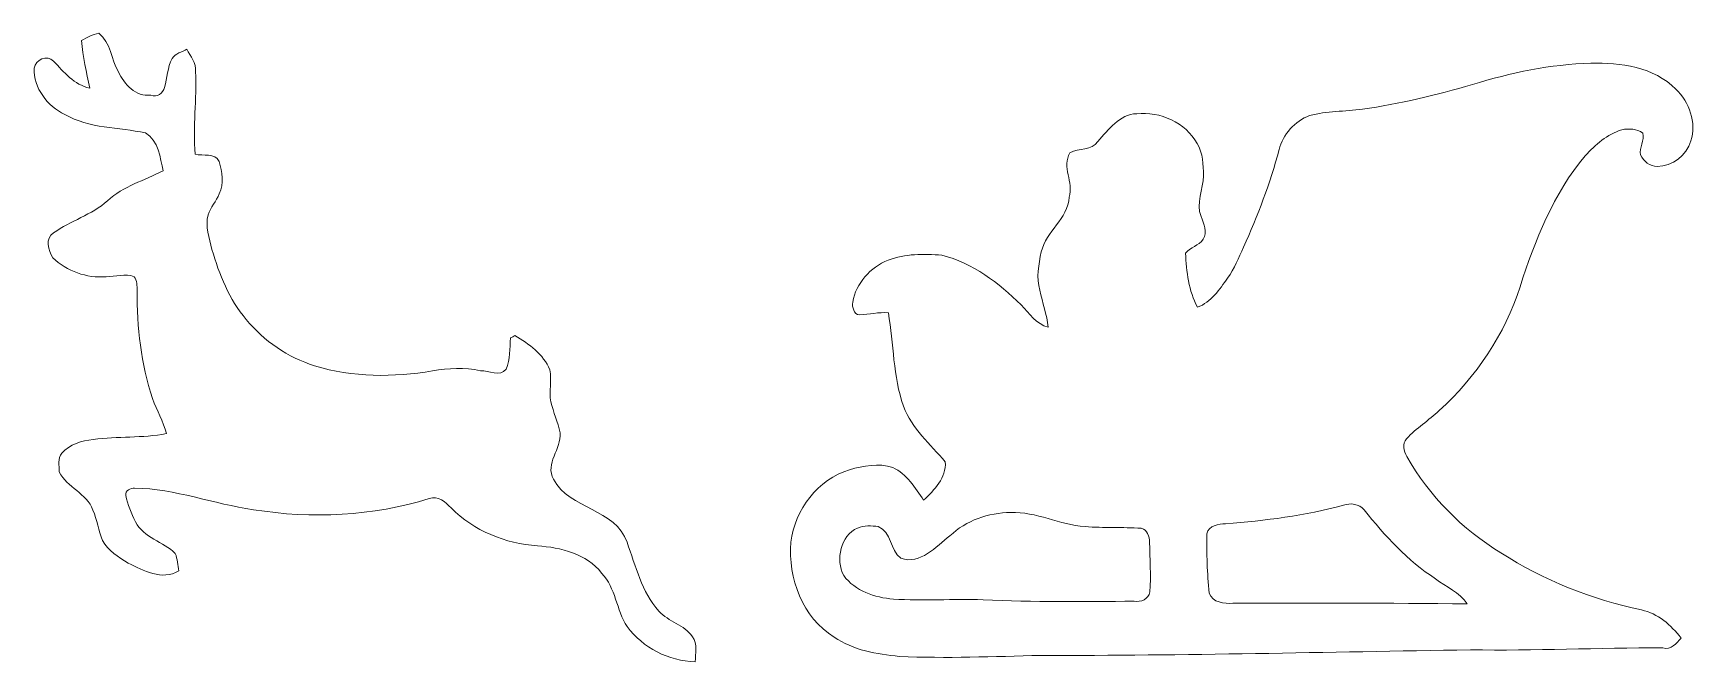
# Model space of a CAD drawing. Header units: centimetres. Extents: x -16.3 to 16.4, y -6.2 to 6.2.
import ezdxf

# ---------------------------------------------------------------- set-up
doc = ezdxf.new("R2010")
doc.units = ezdxf.units.CM
doc.header["$MEASUREMENT"] = 0
doc.layers.add('Layer 1', color=7, linetype='Continuous')

msp = doc.modelspace()

# ---------------------------------------------------------------- linework, layer by layer
at = {"layer": 'Layer 1', "color": 251, "lineweight": 9}
for points, knots in [([(-15.34586, 6.03021), (-15.23862, 6.09018), (-15.12855, 6.14698), (-15.00684, 6.17308), (-15.00684, 6.17308), (-14.77013, 5.98611), (-14.76589, 5.66261), (-14.62373, 5.41602), (-14.62373, 5.41602), (-14.50625, 5.17543), (-14.28576, 4.91825), (-13.98661, 4.95776), (-13.98661, 4.95776), (-13.85573, 4.89744), (-13.75236, 5.00151), (-13.71709, 5.10734), (-13.71709, 5.10734), (-13.66029, 5.29502), (-13.66417, 5.50069), (-13.56857, 5.67567), (-13.56857, 5.67567), (-13.51106, 5.78115), (-13.37031, 5.80196), (-13.27929, 5.86017), (-13.27929, 5.86017), (-13.20944, 5.71976), (-13.09338, 5.58924), (-13.11101, 5.41884), (-13.11101, 5.41884), (-13.08103, 4.87839), (-13.16428, 4.33687), (-13.11701, 3.79677), (-13.11701, 3.79677), (-12.96179, 3.75479), (-12.72225, 3.83593), (-12.64711, 3.65354), (-12.64711, 3.65354), (-12.57761, 3.45176), (-12.55327, 3.21716), (-12.64358, 3.01749), (-12.64358, 3.01749), (-12.70497, 2.87461), (-12.81151, 2.75431), (-12.86372, 2.60721), (-12.86372, 2.60721), (-12.9191, 2.3779), (-12.84537, 2.14683), (-12.78716, 1.92634), (-12.78716, 1.92634), (-12.64323, 1.43669), (-12.45449, 0.9428), (-12.11477, 0.55298), (-12.11477, 0.55298), (-11.76693, 0.12753), (-11.29738, -0.19526), (-10.7728, -0.36036), (-10.7728, -0.36036), (-10.02633, -0.59178), (-9.22411, -0.58685), (-8.45823, -0.45914), (-8.45823, -0.45914), (-8.14673, -0.40869), (-7.82605, -0.3907), (-7.5149, -0.45526), (-7.5149, -0.45526), (-7.35615, -0.45596), (-7.13566, -0.57697), (-7.01325, -0.42598), (-7.01325, -0.42598), (-6.93176, -0.23336), (-6.94269, -0.01676), (-6.92823, 0.1875), (-6.92823, 0.1875), (-6.90671, 0.1995), (-6.86403, 0.22419), (-6.84286, 0.23654), (-6.84286, 0.23654), (-6.56804, 0.06826), (-6.28159, -0.12718), (-6.15882, -0.44009), (-6.15882, -0.44009), (-6.11226, -0.64541), (-6.1747, -0.85919), (-6.13977, -1.06556), (-6.13977, -1.06556), (-6.08686, -1.27123), (-5.99549, -1.46526), (-5.95492, -1.67516), (-5.95492, -1.67516), (-5.92458, -1.9902), (-6.26113, -2.27983), (-6.08227, -2.58921), (-6.08227, -2.58921), (-5.77147, -3.18541), (-4.86483, -3.15789), (-4.64117, -3.82711), (-4.64117, -3.82711), (-4.47184, -4.29207), (-4.35542, -4.79901), (-4.01676, -5.17931), (-4.01676, -5.17931), (-3.82626, -5.38533), (-3.51828, -5.44742), (-3.35494, -5.68237), (-3.35494, -5.68237), (-3.25299, -5.82665), (-3.29638, -6.00869), (-3.3052, -6.17308), (-3.3052, -6.17308), (-3.82308, -6.15791), (-4.33038, -5.90038), (-4.63835, -5.48269), (-4.63835, -5.48269), (-4.85637, -5.15532), (-4.85919, -4.72246), (-5.14035, -4.43248), (-5.14035, -4.43248), (-5.43669, -4.04865), (-5.94081, -3.92977), (-6.40048, -3.89555), (-6.40048, -3.89555), (-7.02736, -3.85321), (-7.64896, -3.60168), (-8.0931, -3.15189), (-8.0931, -3.15189), (-8.20423, -3.039), (-8.34993, -2.90213), (-8.52208, -2.9688), (-8.52208, -2.9688), (-9.63439, -3.31276), (-10.82678, -3.37097), (-11.97436, -3.18611), (-11.97436, -3.18611), (-12.75683, -3.07534), (-13.50824, -2.77266), (-14.30446, -2.76278), (-14.30446, -2.76278), (-14.38172, -2.76066), (-14.50025, -2.81005), (-14.4745, -2.90495), (-14.4745, -2.90495), (-14.44769, -3.08733), (-14.36267, -3.25596), (-14.2907, -3.42424), (-14.2907, -3.42424), (-14.1256, -3.73786), (-13.74425, -3.80947), (-13.50648, -4.04618), (-13.50648, -4.04618), (-13.46238, -4.15449), (-13.46097, -4.27514), (-13.4398, -4.39014), (-13.4398, -4.39014), (-13.76542, -4.581), (-14.13548, -4.38697), (-14.43217, -4.23316), (-14.43217, -4.23316), (-14.61843, -4.11427), (-14.83045, -3.99679), (-14.93593, -3.79254), (-14.93593, -3.79254), (-15.01496, -3.5971), (-15.03894, -3.38473), (-15.12396, -3.19211), (-15.12396, -3.19211), (-15.24497, -2.86403), (-15.6302, -2.75149), (-15.78331, -2.44316), (-15.78331, -2.44316), (-15.78436, -2.32428), (-15.81753, -2.17752), (-15.73392, -2.07557), (-15.73392, -2.07557), (-15.58187, -1.89671), (-15.34057, -1.82933), (-15.1155, -1.80851), (-15.1155, -1.80851), (-14.6396, -1.73972), (-14.15171, -1.78276), (-13.67934, -1.69175), (-13.67934, -1.69175), (-13.7446, -1.45291), (-13.86596, -1.23525), (-13.95345, -1.00489), (-13.95345, -1.00489), (-14.17605, -0.32191), (-14.26848, 0.39987), (-14.25613, 1.11707), (-14.25613, 1.11707), (-14.25825, 1.20985), (-14.25789, 1.3111), (-14.31152, 1.39118), (-14.31152, 1.39118), (-14.48755, 1.46244), (-14.68264, 1.38554), (-14.86397, 1.39047), (-14.86397, 1.39047), (-15.24708, 1.35731), (-15.63514, 1.50125), (-15.91313, 1.76195), (-15.91313, 1.76195), (-15.99356, 1.90694), (-16.07258, 2.14507), (-15.89725, 2.2509), (-15.89725, 2.2509), (-15.56317, 2.49291), (-15.14689, 2.60086), (-14.83751, 2.88343), (-14.83751, 2.88343), (-14.52354, 3.16812), (-14.11537, 3.28242), (-13.74637, 3.46904), (-13.74637, 3.46904), (-13.80246, 3.72692), (-13.83738, 4.07123), (-14.09138, 4.21446), (-14.09138, 4.21446), (-14.61914, 4.32806), (-15.19417, 4.29948), (-15.67641, 4.57641), (-15.67641, 4.57641), (-16.01438, 4.74363), (-16.29413, 5.09464), (-16.27437, 5.48658), (-16.27437, 5.48658), (-16.25321, 5.65556), (-16.02002, 5.76174), (-15.89619, 5.62628), (-15.89619, 5.62628), (-15.69511, 5.40861), (-15.49473, 5.16026), (-15.18711, 5.09605), (-15.18711, 5.09605), (-15.25132, 5.40544), (-15.32081, 5.71447), (-15.34586, 6.03021)], [0, 0, 0, 0, 0.01666667, 0.01666667, 0.01666667, 0.01666667, 0.03333333, 0.03333333, 0.03333333, 0.03333333, 0.05, 0.05, 0.05, 0.05, 0.06666667, 0.06666667, 0.06666667, 0.06666667, 0.08333333, 0.08333333, 0.08333333, 0.08333333, 0.1, 0.1, 0.1, 0.1, 0.11666667, 0.11666667, 0.11666667, 0.11666667, 0.13333333, 0.13333333, 0.13333333, 0.13333333, 0.15, 0.15, 0.15, 0.15, 0.16666667, 0.16666667, 0.16666667, 0.16666667, 0.18333333, 0.18333333, 0.18333333, 0.18333333, 0.2, 0.2, 0.2, 0.2, 0.21666667, 0.21666667, 0.21666667, 0.21666667, 0.23333333, 0.23333333, 0.23333333, 0.23333333, 0.25, 0.25, 0.25, 0.25, 0.26666667, 0.26666667, 0.26666667, 0.26666667, 0.28333333, 0.28333333, 0.28333333, 0.28333333, 0.3, 0.3, 0.3, 0.3, 0.31666667, 0.31666667, 0.31666667, 0.31666667, 0.33333333, 0.33333333, 0.33333333, 0.33333333, 0.35, 0.35, 0.35, 0.35, 0.36666667, 0.36666667, 0.36666667, 0.36666667, 0.38333333, 0.38333333, 0.38333333, 0.38333333, 0.4, 0.4, 0.4, 0.4, 0.41666667, 0.41666667, 0.41666667, 0.41666667, 0.43333333, 0.43333333, 0.43333333, 0.43333333, 0.45, 0.45, 0.45, 0.45, 0.46666667, 0.46666667, 0.46666667, 0.46666667, 0.48333333, 0.48333333, 0.48333333, 0.48333333, 0.5, 0.5, 0.5, 0.5, 0.51666667, 0.51666667, 0.51666667, 0.51666667, 0.53333333, 0.53333333, 0.53333333, 0.53333333, 0.55, 0.55, 0.55, 0.55, 0.56666667, 0.56666667, 0.56666667, 0.56666667, 0.58333333, 0.58333333, 0.58333333, 0.58333333, 0.6, 0.6, 0.6, 0.6, 0.61666667, 0.61666667, 0.61666667, 0.61666667, 0.63333333, 0.63333333, 0.63333333, 0.63333333, 0.65, 0.65, 0.65, 0.65, 0.66666667, 0.66666667, 0.66666667, 0.66666667, 0.68333333, 0.68333333, 0.68333333, 0.68333333, 0.7, 0.7, 0.7, 0.7, 0.71666667, 0.71666667, 0.71666667, 0.71666667, 0.73333333, 0.73333333, 0.73333333, 0.73333333, 0.75, 0.75, 0.75, 0.75, 0.76666667, 0.76666667, 0.76666667, 0.76666667, 0.78333333, 0.78333333, 0.78333333, 0.78333333, 0.8, 0.8, 0.8, 0.8, 0.81666667, 0.81666667, 0.81666667, 0.81666667, 0.83333333, 0.83333333, 0.83333333, 0.83333333, 0.85, 0.85, 0.85, 0.85, 0.86666667, 0.86666667, 0.86666667, 0.86666667, 0.88333333, 0.88333333, 0.88333333, 0.88333333, 0.9, 0.9, 0.9, 0.9, 0.91666667, 0.91666667, 0.91666667, 0.91666667, 0.93333333, 0.93333333, 0.93333333, 0.93333333, 0.95, 0.95, 0.95, 0.95, 0.96666667, 0.96666667, 0.96666667, 0.96666667, 1, 1, 1, 1]), ([(11.94785, 5.16555), (12.70244, 5.39944), (13.48137, 5.56172), (14.27301, 5.58465), (14.27301, 5.58465), (14.85756, 5.60229), (15.50632, 5.50845), (15.93953, 5.07594), (15.93953, 5.07594), (16.20588, 4.81912), (16.35087, 4.41837), (16.23516, 4.05642), (16.23516, 4.05642), (16.15049, 3.76961), (15.8718, 3.565), (15.57687, 3.5523), (15.57687, 3.5523), (15.43753, 3.56076), (15.30453, 3.65778), (15.24738, 3.78266), (15.24738, 3.78266), (15.21457, 3.92801), (15.33487, 4.06665), (15.29112, 4.21199), (15.29112, 4.21199), (15.17682, 4.29701), (15.01878, 4.30266), (14.88331, 4.27867), (14.88331, 4.27867), (14.59651, 4.18765), (14.3612, 3.98374), (14.16118, 3.76608), (14.16118, 3.76608), (13.53958, 3.02278), (13.17657, 2.10697), (12.88342, 1.19433), (12.88342, 1.19433), (12.58567, 0.26088), (12.02299, -0.58085), (11.29803, -1.23737), (11.29803, -1.23737), (11.09307, -1.43351), (10.84648, -1.58238), (10.65527, -1.79335), (10.65527, -1.79335), (10.56426, -1.88542), (10.60624, -2.03747), (10.66092, -2.13977), (10.66092, -2.13977), (11.09766, -2.91765), (11.74818, -3.57064), (12.50806, -4.0356), (12.50806, -4.0356), (13.34908, -4.57218), (14.28959, -4.95071), (15.26572, -5.15567), (15.26572, -5.15567), (15.59063, -5.22164), (15.84675, -5.452), (16.04395, -5.70812), (16.04395, -5.70812), (15.95082, -5.81078), (15.85028, -5.9473), (15.68412, -5.90003), (15.68412, -5.90003), (14.42506, -5.89686), (13.1674, -5.95894), (11.90834, -5.93919), (11.90834, -5.93919), (9.09811, -5.98082), (6.28788, -6.05631), (3.47695, -6.04749), (3.47695, -6.04749), (2.55197, -6.07183), (1.62592, -6.10993), (0.70094, -6.06795), (0.70094, -6.06795), (0.25785, -6.02527), (-0.20288, -5.94624), (-0.57647, -5.68801), (-0.57647, -5.68801), (-1.20476, -5.30983), (-1.48099, -4.52808), (-1.42525, -3.82252), (-1.42525, -3.82252), (-1.34658, -3.18752), (-0.89714, -2.58674), (-0.27378, -2.40118), (-0.27378, -2.40118), (-0.00214, -2.32322), (0.2956, -2.26748), (0.57253, -2.35567), (0.57253, -2.35567), (0.84876, -2.4855), (1.0128, -2.75678), (1.17966, -2.99808), (1.17966, -2.99808), (1.38992, -2.79911), (1.62451, -2.55781), (1.60441, -2.24631), (1.60441, -2.24631), (1.31125, -1.89847), (0.94577, -1.59403), (0.78314, -1.15411), (0.78314, -1.15411), (0.57606, -0.56427), (0.5937, 0.07109), (0.48681, 0.68069), (0.48681, 0.68069), (0.29736, 0.70185), (0.1118, 0.64576), (-0.07658, 0.64329), (-0.07658, 0.64329), (-0.19547, 0.64788), (-0.2251, 0.79499), (-0.21346, 0.89059), (-0.21346, 0.89059), (-0.1489, 1.2603), (0.13544, 1.57709), (0.48046, 1.71468), (0.48046, 1.71468), (0.81313, 1.84767), (1.18389, 1.83497), (1.53491, 1.81381), (1.53491, 1.81381), (2.14345, 1.66141), (2.65392, 1.27053), (3.09101, 0.8352), (3.09101, 0.8352), (3.25541, 0.67645), (3.38876, 0.45632), (3.62265, 0.39705), (3.62265, 0.39705), (3.59866, 0.64576), (3.51046, 0.88036), (3.45896, 1.12342), (3.45896, 1.12342), (3.38805, 1.37213), (3.43532, 1.63283), (3.48824, 1.87978), (3.48824, 1.87978), (3.57855, 2.28582), (4.00894, 2.52183), (4.03751, 2.95399), (4.03751, 2.95399), (4.12536, 3.24362), (3.88441, 3.54842), (4.05127, 3.82252), (4.05127, 3.82252), (4.22131, 3.93259), (4.48166, 3.85181), (4.59702, 4.04936), (4.59702, 4.04936), (4.8108, 4.27479), (5.01859, 4.58064), (5.36078, 4.59264), (5.36078, 4.59264), (5.81975, 4.63885), (6.31999, 4.42154), (6.54506, 4.00632), (6.54506, 4.00632), (6.66253, 3.82006), (6.66818, 3.58793), (6.67206, 3.37414), (6.67206, 3.37414), (6.66782, 3.10709), (6.51507, 2.83404), (6.62479, 2.57122), (6.62479, 2.57122), (6.67276, 2.43329), (6.75919, 2.26148), (6.66571, 2.12566), (6.66571, 2.12566), (6.58245, 1.9969), (6.40783, 1.97326), (6.31928, 1.85085), (6.31928, 1.85085), (6.33586, 1.49066), (6.38172, 1.11566), (6.55141, 0.79146), (6.55141, 0.79146), (6.82375, 0.88812), (6.98391, 1.14106), (7.14372, 1.36366), (7.14372, 1.36366), (7.28166, 1.54711), (7.35927, 1.76407), (7.45628, 1.96938), (7.45628, 1.96938), (7.73639, 2.58992), (7.98086, 3.22774), (8.15372, 3.88744), (8.15372, 3.88744), (8.23663, 4.18447), (8.45888, 4.45259), (8.75451, 4.55454), (8.75451, 4.55454), (9.0907, 4.65226), (9.44595, 4.63144), (9.79026, 4.6826), (9.79026, 4.6826), (10.52122, 4.78349), (11.24088, 4.95635), (11.94785, 5.16555), (11.94785, 5.16555), (11.94785, 5.16555), (11.94785, 5.16555), (11.94785, 5.16555)], [0, 0, 0, 0, 0.01886792, 0.01886792, 0.01886792, 0.01886792, 0.03773585, 0.03773585, 0.03773585, 0.03773585, 0.05660377, 0.05660377, 0.05660377, 0.05660377, 0.0754717, 0.0754717, 0.0754717, 0.0754717, 0.09433962, 0.09433962, 0.09433962, 0.09433962, 0.11320755, 0.11320755, 0.11320755, 0.11320755, 0.13207547, 0.13207547, 0.13207547, 0.13207547, 0.1509434, 0.1509434, 0.1509434, 0.1509434, 0.16981132, 0.16981132, 0.16981132, 0.16981132, 0.18867925, 0.18867925, 0.18867925, 0.18867925, 0.20754717, 0.20754717, 0.20754717, 0.20754717, 0.22641509, 0.22641509, 0.22641509, 0.22641509, 0.24528302, 0.24528302, 0.24528302, 0.24528302, 0.26415094, 0.26415094, 0.26415094, 0.26415094, 0.28301887, 0.28301887, 0.28301887, 0.28301887, 0.30188679, 0.30188679, 0.30188679, 0.30188679, 0.32075472, 0.32075472, 0.32075472, 0.32075472, 0.33962264, 0.33962264, 0.33962264, 0.33962264, 0.35849057, 0.35849057, 0.35849057, 0.35849057, 0.37735849, 0.37735849, 0.37735849, 0.37735849, 0.39622642, 0.39622642, 0.39622642, 0.39622642, 0.41509434, 0.41509434, 0.41509434, 0.41509434, 0.43396226, 0.43396226, 0.43396226, 0.43396226, 0.45283019, 0.45283019, 0.45283019, 0.45283019, 0.47169811, 0.47169811, 0.47169811, 0.47169811, 0.49056604, 0.49056604, 0.49056604, 0.49056604, 0.50943396, 0.50943396, 0.50943396, 0.50943396, 0.52830189, 0.52830189, 0.52830189, 0.52830189, 0.54716981, 0.54716981, 0.54716981, 0.54716981, 0.56603774, 0.56603774, 0.56603774, 0.56603774, 0.58490566, 0.58490566, 0.58490566, 0.58490566, 0.60377358, 0.60377358, 0.60377358, 0.60377358, 0.62264151, 0.62264151, 0.62264151, 0.62264151, 0.64150943, 0.64150943, 0.64150943, 0.64150943, 0.66037736, 0.66037736, 0.66037736, 0.66037736, 0.67924528, 0.67924528, 0.67924528, 0.67924528, 0.69811321, 0.69811321, 0.69811321, 0.69811321, 0.71698113, 0.71698113, 0.71698113, 0.71698113, 0.73584906, 0.73584906, 0.73584906, 0.73584906, 0.75471698, 0.75471698, 0.75471698, 0.75471698, 0.77358491, 0.77358491, 0.77358491, 0.77358491, 0.79245283, 0.79245283, 0.79245283, 0.79245283, 0.81132075, 0.81132075, 0.81132075, 0.81132075, 0.83018868, 0.83018868, 0.83018868, 0.83018868, 0.8490566, 0.8490566, 0.8490566, 0.8490566, 0.86792453, 0.86792453, 0.86792453, 0.86792453, 0.88679245, 0.88679245, 0.88679245, 0.88679245, 0.90566038, 0.90566038, 0.90566038, 0.90566038, 0.9245283, 0.9245283, 0.9245283, 0.9245283, 0.94339623, 0.94339623, 0.94339623, 0.94339623, 0.96226415, 0.96226415, 0.96226415, 0.96226415, 1, 1, 1, 1]), ([(2.88781, -3.23938), (2.45001, -3.24573), (2.01398, -3.3939), (1.69507, -3.70046), (1.69507, -3.70046), (1.41884, -3.90366), (1.1151, -4.27655), (0.72916, -4.13861), (0.72916, -4.13861), (0.51644, -3.98374), (0.54925, -3.62073), (0.28854, -3.51702), (0.28854, -3.51702), (0.15555, -3.50608), (0.00844, -3.48703), (-0.11574, -3.547), (-0.11574, -3.547), (-0.46076, -3.69094), (-0.54824, -4.16966), (-0.38985, -4.48081), (-0.38985, -4.48081), (-0.16513, -4.78384), (0.22257, -4.91261), (0.58488, -4.94295), (0.58488, -4.94295), (1.1719, -4.97223), (1.76033, -4.94083), (2.34806, -4.95529), (2.34806, -4.95529), (3.33513, -5.0008), (4.32432, -4.99727), (5.3121, -4.9821), (5.3121, -4.9821), (5.43839, -5.00962), (5.60102, -4.94083), (5.61619, -4.80113), (5.61619, -4.80113), (5.64477, -4.47622), (5.61937, -4.1492), (5.61302, -3.82323), (5.61302, -3.82323), (5.60984, -3.71528), (5.56822, -3.57805), (5.44968, -3.55088), (5.44968, -3.55088), (5.08244, -3.5276), (4.71379, -3.54665), (4.3469, -3.51843), (4.3469, -3.51843), (3.84807, -3.48668), (3.39405, -3.2221), (2.88781, -3.23938)], [0, 0, 0, 0, 0.07142857, 0.07142857, 0.07142857, 0.07142857, 0.14285714, 0.14285714, 0.14285714, 0.14285714, 0.21428571, 0.21428571, 0.21428571, 0.21428571, 0.28571429, 0.28571429, 0.28571429, 0.28571429, 0.35714286, 0.35714286, 0.35714286, 0.35714286, 0.42857143, 0.42857143, 0.42857143, 0.42857143, 0.5, 0.5, 0.5, 0.5, 0.57142857, 0.57142857, 0.57142857, 0.57142857, 0.64285714, 0.64285714, 0.64285714, 0.64285714, 0.71428571, 0.71428571, 0.71428571, 0.71428571, 0.78571429, 0.78571429, 0.78571429, 0.78571429, 0.85714286, 0.85714286, 0.85714286, 0.85714286, 1, 1, 1, 1]), ([(9.41737, -3.09756), (8.66314, -3.30641), (7.88314, -3.40131), (7.10492, -3.46163), (7.10492, -3.46163), (6.97086, -3.46904), (6.76978, -3.49338), (6.73909, -3.65778), (6.73909, -3.65778), (6.73203, -4.04583), (6.7412, -4.43706), (6.7853, -4.82335), (6.7853, -4.82335), (6.84386, -5.01315), (7.08551, -5.03467), (7.25026, -5.02408), (7.25026, -5.02408), (8.78167, -5.02303), (10.31343, -5.01879), (11.84449, -5.03537), (11.84449, -5.03537), (11.69773, -4.80748), (11.43032, -4.70553), (11.22571, -4.54184), (11.22571, -4.54184), (10.67079, -4.19223), (10.233, -3.69517), (9.82272, -3.1914), (9.82272, -3.1914), (9.72676, -3.06899), (9.55707, -3.04994), (9.41737, -3.09756), (9.41737, -3.09756), (9.41737, -3.09756), (9.41737, -3.09756), (9.41737, -3.09756)], [0, 0, 0, 0, 0.1, 0.1, 0.1, 0.1, 0.2, 0.2, 0.2, 0.2, 0.3, 0.3, 0.3, 0.3, 0.4, 0.4, 0.4, 0.4, 0.5, 0.5, 0.5, 0.5, 0.6, 0.6, 0.6, 0.6, 0.7, 0.7, 0.7, 0.7, 0.8, 0.8, 0.8, 0.8, 1, 1, 1, 1])]:
    msp.add_open_spline(points, degree=3, knots=knots, dxfattribs=at)

doc.saveas('drawing.dxf')
